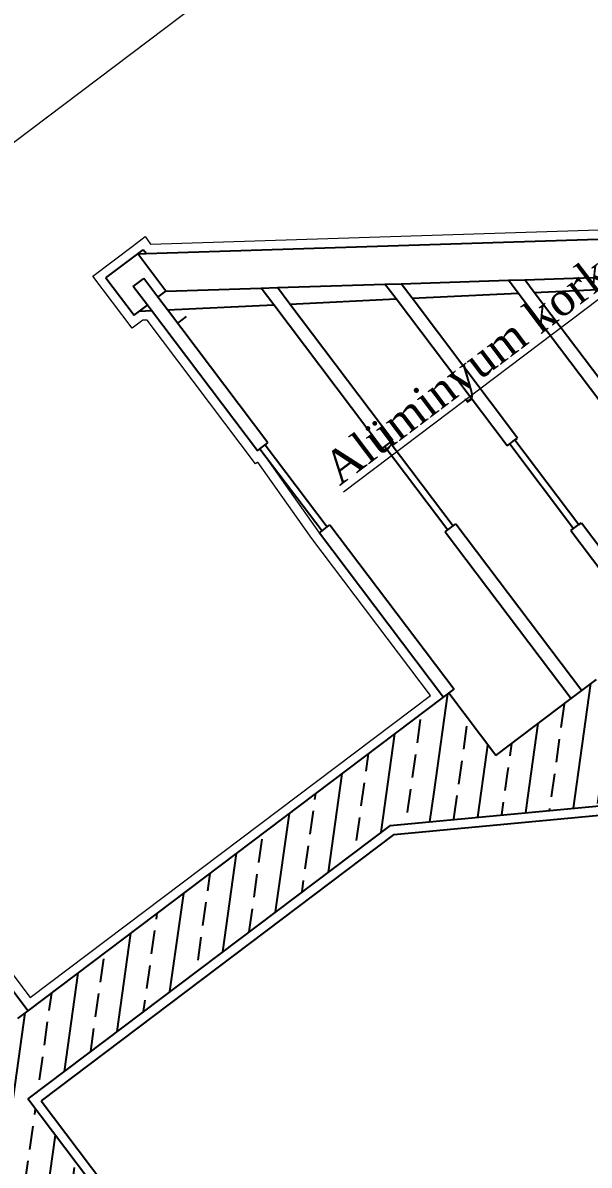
# Model space of a CAD drawing. Header units: millimetres. Extents: x 2232 to 85269, y -3593 to 5869.
# Drawn here: x 7742.2 to 7772.4, y -601.5 to -540.5 of the extents above; entities that cross this region are included whole.
import ezdxf

# ---------------------------------------------------------------- set-up
doc = ezdxf.new("R2010")
doc.units = ezdxf.units.MM
doc.linetypes.add('DOTX2', pattern=[0.5, 0, -0.5])
for name, color, linetype, lineweight in [('iz', 1, 'DOTX2', 20), ('sıva iç', 21, 'Continuous', 0), ('yazı', 11, 'Continuous', 20), ('ölçü iç', 170, 'Continuous', 9), ('ÖLÇÜ İÇ', 7, 'Continuous', 9)]:
    doc.layers.add(name, color=color, linetype=linetype, lineweight=lineweight)
doc.layers.add('Standart', color=7, linetype='Continuous')
doc.styles.get("Standard").update_dxf_attribs({"font": 'arial.ttf'})
doc.styles.add('Times roman', font='times.ttf')
doc.dimstyles.new('zulay iç ölçü', dxfattribs={"dimtxt": 10, "dimasz": 5, "dimexe": 0.18, "dimexo": 0, "dimgap": 2, "dimtad": 3, "dimdec": 0, "dimzin": 0, "dimdsep": 46, "dimtxsty": 'Standard', "dimblk": 'ARCHTICK', "dimcen": 0.09, "dimse1": 1, "dimse2": 1, "dimadec": 0, "dimazin": 0, "dimtfac": 1, "dimtdec": 0, "dimtix": 1, "dimtofl": 0, "dimtmove": 0, "dimatfit": 3, "dimldrblk": 'ARCHTICK', "dimfxl": 1, "dimtolj": 1, "dimtzin": 0, "dimarcsym": 0})
pattern_1 = [(45, (0, 0), (-7.07107, 7.07107), []), (45, (7.071, 0), (-7.07107, 7.07107), [5, -2.5])]

# ---------------------------------------------------------------- blocks, each defined once
blk = doc.blocks.new('IDE991Entity4325')
at = {"layer": 'Standart', "linetype": 'Continuous', "lineweight": -3}
h = blk.add_hatch(dxfattribs=at)
h.set_pattern_fill('ANSI33', color=171, scale=40, style=0)
h.set_pattern_definition(pattern_1)
h.paths.add_polyline_path([(785, 450), (760, 450), (760, 750), (785, 750)])
blk = doc.blocks.new('IDE991Entity4328')
at = {"layer": 'Standart', "linetype": 'Continuous', "lineweight": -3}
h = blk.add_hatch(dxfattribs=at)
h.set_pattern_fill('ANSI33', color=171, scale=40, style=0)
h.set_pattern_definition(pattern_1)
h.paths.add_polyline_path([(936, 566.67), (963, 566.67), (963, 550), (990, 550), (990, 533.33), (1017, 533.33), (1017, 516.67), (1044, 516.67), (1044, 500), (1071, 500), (1071, 483.33), (1098, 483.33), (1098, 466.67), (1125, 466.67), (1125, 435), (909, 568.33), (909, 583.33), (936, 583.33)])
blk = doc.blocks.new('IDE991Entity4329')
at = {"layer": 'Standart', "linetype": 'Continuous', "lineweight": -3}
h = blk.add_hatch(dxfattribs=at)
h.set_pattern_fill('ANSI33', color=171, scale=40, style=0)
h.set_pattern_definition(pattern_1)
h.paths.add_polyline_path([(909, 568.33), (882, 585), (909, 585)])
blk = doc.blocks.new('IDE991Entity4330')
at = {"layer": 'Standart', "linetype": 'Continuous', "lineweight": -3}
h = blk.add_hatch(dxfattribs=at)
h.set_pattern_fill('ANSI33', color=171, scale=40, style=0)
h.set_pattern_definition(pattern_1)
h.paths.add_polyline_path([(909, 585), (785, 585), (785, 600), (909, 600)])
blk = doc.blocks.new('IDE991Entity4676')
at = {"layer": 'Standart', "color": 159, "linetype": 'Continuous', "lineweight": -3}
blk.add_lwpolyline([(910.41, 698), (912.78, 698)], dxfattribs=at)
blk = doc.blocks.new('IDE991Entity4760')
at = {"layer": 'Standart', "color": 134, "linetype": 'Continuous', "lineweight": -3}
blk.add_lwpolyline([(972.39, 619), (972.39, 659.28)], dxfattribs=at)
blk = doc.blocks.new('IDE991Entity4764')
at = {"layer": 'Standart', "color": 134, "linetype": 'Continuous', "lineweight": -3}
blk.add_lwpolyline([(975.21, 619), (975.21, 657.34)], dxfattribs=at)
blk = doc.blocks.new('IDE991Entity4765')
at = {"layer": 'Standart', "color": 134, "linetype": 'Continuous', "lineweight": -3}
blk.add_lwpolyline([(950.79, 612), (950.79, 566.67)], dxfattribs=at)
blk = doc.blocks.new('IDE991Entity4766')
at = {"layer": 'Standart', "color": 134, "linetype": 'Continuous', "lineweight": -3}
blk.add_lwpolyline([(950.79, 612), (951.49, 612)], dxfattribs=at)
blk = doc.blocks.new('IDE991Entity4767')
at = {"layer": 'Standart', "color": 134, "linetype": 'Continuous', "lineweight": -3}
blk.add_lwpolyline([(951.49, 634.67), (951.49, 612)], dxfattribs=at)
blk = doc.blocks.new('IDE991Entity4768')
at = {"layer": 'Standart', "color": 134, "linetype": 'Continuous', "lineweight": -3}
blk.add_lwpolyline([(950.79, 634.67), (950.79, 674.03)], dxfattribs=at)
blk = doc.blocks.new('IDE991Entity4769')
at = {"layer": 'Standart', "color": 134, "linetype": 'Continuous', "lineweight": -3}
blk.add_lwpolyline([(950.79, 634.67), (951.49, 634.67)], dxfattribs=at)
blk = doc.blocks.new('IDE991Entity4770')
at = {"layer": 'Standart', "color": 134, "linetype": 'Continuous', "lineweight": -3}
blk.add_lwpolyline([(953.61, 612), (953.61, 566.67)], dxfattribs=at)
blk = doc.blocks.new('IDE991Entity4771')
at = {"layer": 'Standart', "color": 134, "linetype": 'Continuous', "lineweight": -3}
blk.add_lwpolyline([(952.91, 634.67), (952.91, 612)], dxfattribs=at)
blk = doc.blocks.new('IDE991Entity4772')
at = {"layer": 'Standart', "color": 134, "linetype": 'Continuous', "lineweight": -3}
blk.add_lwpolyline([(953.61, 634.67), (953.61, 672.1)], dxfattribs=at)
blk = doc.blocks.new('IDE991Entity4773')
at = {"layer": 'Standart', "color": 134, "linetype": 'Continuous', "lineweight": -3}
blk.add_lwpolyline([(929.19, 628), (929.19, 583.33)], dxfattribs=at)
blk = doc.blocks.new('IDE991Entity4774')
at = {"layer": 'Standart', "color": 134, "linetype": 'Continuous', "lineweight": -3}
blk.add_lwpolyline([(929.19, 628), (929.89, 628)], dxfattribs=at)
blk = doc.blocks.new('IDE991Entity4775')
at = {"layer": 'Standart', "color": 134, "linetype": 'Continuous', "lineweight": -3}
blk.add_lwpolyline([(929.89, 650.33), (929.89, 628)], dxfattribs=at)
blk = doc.blocks.new('IDE991Entity4776')
at = {"layer": 'Standart', "color": 134, "linetype": 'Continuous', "lineweight": -3}
blk.add_lwpolyline([(929.19, 650.33), (929.19, 688.79)], dxfattribs=at)
blk = doc.blocks.new('IDE991Entity4777')
at = {"layer": 'Standart', "color": 134, "linetype": 'Continuous', "lineweight": -3}
blk.add_lwpolyline([(929.19, 650.33), (929.89, 650.33)], dxfattribs=at)
blk = doc.blocks.new('IDE991Entity4778')
at = {"layer": 'Standart', "color": 134, "linetype": 'Continuous', "lineweight": -3}
blk.add_lwpolyline([(932.01, 628), (932.01, 583.33)], dxfattribs=at)
blk = doc.blocks.new('IDE991Entity4779')
at = {"layer": 'Standart', "color": 134, "linetype": 'Continuous', "lineweight": -3}
blk.add_lwpolyline([(931.31, 650.33), (931.31, 628)], dxfattribs=at)
blk = doc.blocks.new('IDE991Entity4780')
at = {"layer": 'Standart', "color": 134, "linetype": 'Continuous', "lineweight": -3}
blk.add_lwpolyline([(932.01, 650.33), (932.01, 686.86)], dxfattribs=at)
blk = doc.blocks.new('IDE991Entity4781')
at = {"layer": 'Standart', "color": 134, "linetype": 'Continuous', "lineweight": -3}
blk.add_lwpolyline([(907.59, 644), (907.59, 600)], dxfattribs=at)
blk = doc.blocks.new('IDE991Entity4782')
at = {"layer": 'Standart', "color": 134, "linetype": 'Continuous', "lineweight": -3}
blk.add_lwpolyline([(909, 600), (910.41, 600)], dxfattribs=at)
blk = doc.blocks.new('IDE991Entity4783')
at = {"layer": 'Standart', "color": 134, "linetype": 'Continuous', "lineweight": -3}
blk.add_lwpolyline([(907.59, 644), (908.29, 644)], dxfattribs=at)
blk = doc.blocks.new('IDE991Entity4784')
at = {"layer": 'Standart', "color": 134, "linetype": 'Continuous', "lineweight": -3}
blk.add_lwpolyline([(908.29, 666), (908.29, 644)], dxfattribs=at)
blk = doc.blocks.new('IDE991Entity4785')
at = {"layer": 'Standart', "color": 134, "linetype": 'Continuous', "lineweight": -3}
blk.add_lwpolyline([(907.59, 666), (907.59, 703.55)], dxfattribs=at)
blk = doc.blocks.new('IDE991Entity4786')
at = {"layer": 'Standart', "color": 134, "linetype": 'Continuous', "lineweight": -3}
blk.add_lwpolyline([(907.59, 666), (908.29, 666)], dxfattribs=at)
blk = doc.blocks.new('IDE991Entity4787')
at = {"layer": 'Standart', "color": 134, "linetype": 'Continuous', "lineweight": -3}
blk.add_lwpolyline([(907.59, 710), (910.41, 710)], dxfattribs=at)
blk = doc.blocks.new('IDE991Entity4788')
at = {"layer": 'Standart', "color": 134, "linetype": 'Continuous', "lineweight": -3}
blk.add_lwpolyline([(910.41, 644), (910.41, 600)], dxfattribs=at)
blk = doc.blocks.new('IDE991Entity4789')
at = {"layer": 'Standart', "color": 134, "linetype": 'Continuous', "lineweight": -3}
blk.add_lwpolyline([(909.71, 666), (909.71, 644)], dxfattribs=at)
blk = doc.blocks.new('IDE991Entity4790')
at = {"layer": 'Standart', "color": 134, "linetype": 'Continuous', "lineweight": -3}
blk.add_lwpolyline([(910.41, 666), (910.41, 701.62)], dxfattribs=at)
blk = doc.blocks.new('IDE991Entity4791')
at = {"layer": 'Standart', "color": 134, "linetype": 'Continuous', "lineweight": -3}
blk.add_lwpolyline([(910.41, 705), (910.41, 710)], dxfattribs=at)
blk = doc.blocks.new('IDE991Entity4792')
at = {"layer": 'Standart', "color": 134, "linetype": 'Continuous', "lineweight": -3}
blk.add_lwpolyline([(912.54, 705), (929.19, 693.24)], dxfattribs=at)
blk = doc.blocks.new('IDE991Entity4793')
at = {"layer": 'Standart', "color": 134, "linetype": 'Continuous', "lineweight": -3}
blk.add_lwpolyline([(912.54, 715), (914, 713.97)], dxfattribs=at)
blk = doc.blocks.new('IDE991Entity4794')
at = {"layer": 'Standart', "color": 134, "linetype": 'Continuous', "lineweight": -3}
blk.add_lwpolyline([(905.46, 705), (907.59, 703.55)], dxfattribs=at)
blk = doc.blocks.new('IDE991Entity4795')
at = {"layer": 'Standart', "color": 134, "linetype": 'Continuous', "lineweight": -3}
blk.add_lwpolyline([(910.41, 701.62), (929.19, 688.79)], dxfattribs=at)
blk = doc.blocks.new('IDE991Entity4796')
at = {"layer": 'Standart', "color": 134, "linetype": 'Continuous', "lineweight": -3}
blk.add_lwpolyline([(932.01, 686.86), (950.79, 674.03)], dxfattribs=at)
blk = doc.blocks.new('IDE991Entity4797')
at = {"layer": 'Standart', "color": 134, "linetype": 'Continuous', "lineweight": -3}
blk.add_lwpolyline([(953.61, 672.1), (972.39, 659.28)], dxfattribs=at)
blk = doc.blocks.new('IDE991Entity4798')
at = {"layer": 'Standart', "color": 134, "linetype": 'Continuous', "lineweight": -3}
blk.add_lwpolyline([(975.21, 657.34), (993.99, 644.52)], dxfattribs=at)
blk = doc.blocks.new('IDE991Entity4806')
at = {"layer": 'Standart', "color": 134, "linetype": 'Continuous', "lineweight": -3}
blk.add_lwpolyline([(912.54, 715), (914, 715)], dxfattribs=at)
blk = doc.blocks.new('IDE991Entity4807')
at = {"layer": 'Standart', "color": 134, "linetype": 'Continuous', "lineweight": -3}
blk.add_lwpolyline([(910.41, 705), (912.54, 705)], dxfattribs=at)
blk = doc.blocks.new('IDE991Entity4808')
at = {"layer": 'Standart', "color": 134, "linetype": 'Continuous', "lineweight": -3}
blk.add_lwpolyline([(912.54, 705), (912.54, 715)], dxfattribs=at)
blk = doc.blocks.new('IDE991Entity4809')
at = {"layer": 'Standart', "color": 134, "linetype": 'Continuous', "lineweight": -3}
blk.add_lwpolyline([(904, 715), (904, 705)], dxfattribs=at)
blk = doc.blocks.new('IDE991Entity4810')
at = {"layer": 'Standart', "color": 134, "linetype": 'Continuous', "lineweight": -3}
blk.add_lwpolyline([(904, 705), (905.46, 705)], dxfattribs=at)
blk = doc.blocks.new('IDE991Entity4811')
at = {"layer": 'Standart', "color": 134, "linetype": 'Continuous', "lineweight": -3}
blk.add_lwpolyline([(914, 713.97), (914, 715)], dxfattribs=at)
blk = doc.blocks.new('IDE991Entity4817')
at = {"layer": 'Standart', "color": 134, "linetype": 'Continuous', "lineweight": -3}
blk.add_lwpolyline([(796.41, 644), (796.41, 600)], dxfattribs=at)
blk = doc.blocks.new('IDE991Entity5394')
at = {"layer": 'Standart', "color": 159, "linetype": 'Continuous', "lineweight": -3}
blk.add_lwpolyline([(760, 450), (760, 735)], dxfattribs=at)
blk = doc.blocks.new('IDE991Entity5395')
at = {"layer": 'Standart', "color": 159, "linetype": 'Continuous', "lineweight": -3}
blk.add_lwpolyline([(785, 241.29), (785, 585)], dxfattribs=at)
blk = doc.blocks.new('IDE991Entity5421')
at = {"layer": 'Standart', "color": 159, "linetype": 'Continuous', "lineweight": -3}
blk.add_lwpolyline([(882, 585), (1125, 435)], dxfattribs=at)
blk = doc.blocks.new('IDE991Entity5423')
at = {"layer": 'Standart', "color": 159, "linetype": 'Continuous', "lineweight": -3}
blk.add_lwpolyline([(909, 583.33), (929.19, 583.33)], dxfattribs=at)
blk = doc.blocks.new('IDE991Entity5424')
at = {"layer": 'Standart', "color": 159, "linetype": 'Continuous', "lineweight": -3}
blk.add_lwpolyline([(909, 583.33), (909, 600)], dxfattribs=at)
blk = doc.blocks.new('IDE991Entity5598')
at = {"layer": 'Standart', "color": 159, "linetype": 'Continuous', "lineweight": -3}
blk.add_lwpolyline([(882, 585), (785, 585)], dxfattribs=at)
blk = doc.blocks.new('IDE991Entity5863')
at = {"layer": 'Standart', "color": 11, "linetype": 'Continuous', "lineweight": -3}
blk.add_lwpolyline([(881.43, 583), (1015, 500.55)], dxfattribs=at)
blk = doc.blocks.new('IDE991Entity5864')
at = {"layer": 'Standart', "color": 11, "linetype": 'Continuous', "lineweight": -3}
blk.add_lwpolyline([(881.43, 583), (787, 583)], dxfattribs=at)
blk = doc.blocks.new('IDE991Entity5865')
at = {"layer": 'Standart', "color": 11, "linetype": 'Continuous', "lineweight": -3}
blk.add_lwpolyline([(787, 583), (787, 450)], dxfattribs=at)
blk = doc.blocks.new('IDE991Entity6176')
at = {"layer": 'Standart', "color": 134, "linetype": 'Continuous', "lineweight": -3}
blk.add_lwpolyline([(972.39, 659.28), (972.39, 662.75)], dxfattribs=at)
blk = doc.blocks.new('IDE991Entity6179')
at = {"layer": 'Standart', "color": 134, "linetype": 'Continuous', "lineweight": -3}
blk.add_lwpolyline([(975.21, 657.34), (975.21, 660.75)], dxfattribs=at)
blk = doc.blocks.new('IDE991Entity6180')
at = {"layer": 'Standart', "color": 134, "linetype": 'Continuous', "lineweight": -3}
blk.add_lwpolyline([(951.49, 612), (952.91, 612)], dxfattribs=at)
blk = doc.blocks.new('IDE991Entity6181')
at = {"layer": 'Standart', "color": 134, "linetype": 'Continuous', "lineweight": -3}
blk.add_lwpolyline([(952.91, 612), (953.61, 612)], dxfattribs=at)
blk = doc.blocks.new('IDE991Entity6182')
at = {"layer": 'Standart', "color": 134, "linetype": 'Continuous', "lineweight": -3}
blk.add_lwpolyline([(950.79, 674.03), (950.79, 678)], dxfattribs=at)
blk = doc.blocks.new('IDE991Entity6183')
at = {"layer": 'Standart', "color": 134, "linetype": 'Continuous', "lineweight": -3}
blk.add_lwpolyline([(951.49, 634.67), (952.91, 634.67)], dxfattribs=at)
blk = doc.blocks.new('IDE991Entity6184')
at = {"layer": 'Standart', "color": 134, "linetype": 'Continuous', "lineweight": -3}
blk.add_lwpolyline([(952.91, 634.67), (953.61, 634.67)], dxfattribs=at)
blk = doc.blocks.new('IDE991Entity6185')
at = {"layer": 'Standart', "color": 134, "linetype": 'Continuous', "lineweight": -3}
blk.add_lwpolyline([(953.61, 672.1), (953.61, 676)], dxfattribs=at)
blk = doc.blocks.new('IDE991Entity6186')
at = {"layer": 'Standart', "color": 134, "linetype": 'Continuous', "lineweight": -3}
blk.add_lwpolyline([(929.89, 628), (931.31, 628)], dxfattribs=at)
blk = doc.blocks.new('IDE991Entity6187')
at = {"layer": 'Standart', "color": 134, "linetype": 'Continuous', "lineweight": -3}
blk.add_lwpolyline([(931.31, 628), (932.01, 628)], dxfattribs=at)
blk = doc.blocks.new('IDE991Entity6188')
at = {"layer": 'Standart', "color": 134, "linetype": 'Continuous', "lineweight": -3}
blk.add_lwpolyline([(929.19, 688.79), (929.19, 693.24)], dxfattribs=at)
blk = doc.blocks.new('IDE991Entity6189')
at = {"layer": 'Standart', "color": 134, "linetype": 'Continuous', "lineweight": -3}
blk.add_lwpolyline([(929.89, 650.33), (931.31, 650.33)], dxfattribs=at)
blk = doc.blocks.new('IDE991Entity6190')
at = {"layer": 'Standart', "color": 134, "linetype": 'Continuous', "lineweight": -3}
blk.add_lwpolyline([(931.31, 650.33), (932.01, 650.33)], dxfattribs=at)
blk = doc.blocks.new('IDE991Entity6191')
at = {"layer": 'Standart', "color": 134, "linetype": 'Continuous', "lineweight": -3}
blk.add_lwpolyline([(932.01, 686.86), (932.01, 691.25)], dxfattribs=at)
blk = doc.blocks.new('IDE991Entity6192')
at = {"layer": 'Standart', "color": 134, "linetype": 'Continuous', "lineweight": -3}
blk.add_lwpolyline([(908.29, 644), (909.71, 644)], dxfattribs=at)
blk = doc.blocks.new('IDE991Entity6193')
at = {"layer": 'Standart', "color": 134, "linetype": 'Continuous', "lineweight": -3}
blk.add_lwpolyline([(909.71, 644), (910.41, 644)], dxfattribs=at)
blk = doc.blocks.new('IDE991Entity6194')
at = {"layer": 'Standart', "color": 134, "linetype": 'Continuous', "lineweight": -3}
blk.add_lwpolyline([(907.59, 703.55), (907.59, 705)], dxfattribs=at)
blk = doc.blocks.new('IDE991Entity6195')
at = {"layer": 'Standart', "color": 134, "linetype": 'Continuous', "lineweight": -3}
blk.add_lwpolyline([(907.59, 705), (907.59, 710)], dxfattribs=at)
blk = doc.blocks.new('IDE991Entity6196')
at = {"layer": 'Standart', "color": 134, "linetype": 'Continuous', "lineweight": -3}
blk.add_lwpolyline([(908.29, 666), (909.71, 666)], dxfattribs=at)
blk = doc.blocks.new('IDE991Entity6197')
at = {"layer": 'Standart', "color": 134, "linetype": 'Continuous', "lineweight": -3}
blk.add_lwpolyline([(909.71, 666), (910.41, 666)], dxfattribs=at)
blk = doc.blocks.new('IDE991Entity6198')
at = {"layer": 'Standart', "color": 134, "linetype": 'Continuous', "lineweight": -3}
blk.add_lwpolyline([(910.41, 701.62), (910.41, 705)], dxfattribs=at)
blk = doc.blocks.new('IDE991Entity6199')
at = {"layer": 'Standart', "color": 134, "linetype": 'Continuous', "lineweight": -3}
blk.add_lwpolyline([(929.19, 693.24), (932.01, 691.25)], dxfattribs=at)
blk = doc.blocks.new('IDE991Entity6200')
at = {"layer": 'Standart', "color": 134, "linetype": 'Continuous', "lineweight": -3}
blk.add_lwpolyline([(932.01, 691.25), (950.79, 678)], dxfattribs=at)
blk = doc.blocks.new('IDE991Entity6201')
at = {"layer": 'Standart', "color": 134, "linetype": 'Continuous', "lineweight": -3}
blk.add_lwpolyline([(950.79, 678), (953.61, 676)], dxfattribs=at)
blk = doc.blocks.new('IDE991Entity6202')
at = {"layer": 'Standart', "color": 134, "linetype": 'Continuous', "lineweight": -3}
blk.add_lwpolyline([(953.61, 676), (972.39, 662.75)], dxfattribs=at)
blk = doc.blocks.new('IDE991Entity6203')
at = {"layer": 'Standart', "color": 134, "linetype": 'Continuous', "lineweight": -3}
blk.add_lwpolyline([(972.39, 662.75), (975.21, 660.75)], dxfattribs=at)
blk = doc.blocks.new('IDE991Entity6204')
at = {"layer": 'Standart', "color": 134, "linetype": 'Continuous', "lineweight": -3}
blk.add_lwpolyline([(975.21, 660.75), (993.99, 647.5)], dxfattribs=at)
blk = doc.blocks.new('IDE991Entity6219')
at = {"layer": 'Standart', "color": 134, "linetype": 'Continuous', "lineweight": -3}
blk.add_lwpolyline([(914, 713.97), (1015, 642.66)], dxfattribs=at)
blk = doc.blocks.new('IDE991Entity6224')
at = {"layer": 'Standart', "color": 134, "linetype": 'Continuous', "lineweight": -3}
blk.add_lwpolyline([(904, 715), (912.54, 715)], dxfattribs=at)
blk = doc.blocks.new('IDE991Entity6225')
at = {"layer": 'Standart', "color": 134, "linetype": 'Continuous', "lineweight": -3}
blk.add_lwpolyline([(905.46, 705), (907.59, 705)], dxfattribs=at)
blk = doc.blocks.new('IDE991Entity6613')
at = {"layer": 'Standart', "color": 159, "linetype": 'Continuous', "lineweight": -3}
blk.add_lwpolyline([(929.19, 583.33), (932.01, 583.33)], dxfattribs=at)
blk = doc.blocks.new('IDE991Entity6614')
at = {"layer": 'Standart', "color": 159, "linetype": 'Continuous', "lineweight": -3}
blk.add_lwpolyline([(932.01, 583.33), (936, 583.33)], dxfattribs=at)
blk = doc.blocks.new('IDE991Entity6616')
at = {"layer": 'Standart', "color": 159, "linetype": 'Continuous', "lineweight": -3}
blk.add_lwpolyline([(793.59, 600), (796.41, 600)], dxfattribs=at)
blk = doc.blocks.new('IDE991Entity6617')
at = {"layer": 'Standart', "color": 159, "linetype": 'Continuous', "lineweight": -3}
blk.add_lwpolyline([(796.41, 600), (907.59, 600)], dxfattribs=at)
blk = doc.blocks.new('IDE991Entity6618')
at = {"layer": 'Standart', "color": 159, "linetype": 'Continuous', "lineweight": -3}
blk.add_lwpolyline([(907.59, 600), (909, 600)], dxfattribs=at)
blk = doc.blocks.new('TRRTYT')
at = {"layer": 'Standart'}
for name in ['IDE991Entity4325', 'IDE991Entity5394', 'IDE991Entity4809', 'IDE991Entity6224', 'IDE991Entity4793', 'IDE991Entity4806', 'IDE991Entity4808', 'IDE991Entity4811', 'IDE991Entity6219', 'IDE991Entity4787', 'IDE991Entity6195', 'IDE991Entity4791', 'IDE991Entity4810', 'IDE991Entity4794', 'IDE991Entity6225', 'IDE991Entity6194', 'IDE991Entity4807', 'IDE991Entity6198', 'IDE991Entity4792', 'IDE991Entity4785', 'IDE991Entity4790', 'IDE991Entity4795', 'IDE991Entity4676', 'IDE991Entity6188', 'IDE991Entity6199', 'IDE991Entity6191', 'IDE991Entity6200', 'IDE991Entity4776', 'IDE991Entity4780', 'IDE991Entity4796', 'IDE991Entity6182', 'IDE991Entity6201', 'IDE991Entity6185', 'IDE991Entity6202', 'IDE991Entity4768', 'IDE991Entity4772', 'IDE991Entity4797', 'IDE991Entity4786', 'IDE991Entity4784', 'IDE991Entity6196', 'IDE991Entity4789', 'IDE991Entity6197', 'IDE991Entity6176', 'IDE991Entity6203', 'IDE991Entity6179', 'IDE991Entity6204', 'IDE991Entity4760', 'IDE991Entity4764', 'IDE991Entity4798', 'IDE991Entity4777', 'IDE991Entity4775', 'IDE991Entity6189', 'IDE991Entity4779', 'IDE991Entity6190', 'IDE991Entity4817', 'IDE991Entity4781', 'IDE991Entity4783', 'IDE991Entity6192', 'IDE991Entity6193', 'IDE991Entity4788', 'IDE991Entity4769', 'IDE991Entity4767', 'IDE991Entity6183', 'IDE991Entity4771', 'IDE991Entity6184', 'IDE991Entity4773', 'IDE991Entity4774', 'IDE991Entity6186', 'IDE991Entity6187', 'IDE991Entity4778', 'IDE991Entity4765', 'IDE991Entity4766', 'IDE991Entity6180', 'IDE991Entity6181', 'IDE991Entity4770', 'IDE991Entity4330', 'IDE991Entity6616', 'IDE991Entity6617', 'IDE991Entity6618', 'IDE991Entity4782', 'IDE991Entity5424', 'IDE991Entity5395', 'IDE991Entity5598', 'IDE991Entity5864', 'IDE991Entity5865', 'IDE991Entity5863', 'IDE991Entity4329', 'IDE991Entity5421', 'IDE991Entity4328', 'IDE991Entity5423', 'IDE991Entity6613', 'IDE991Entity6614']:
    blk.add_blockref(name, (1034515.63, -397430.95), dxfattribs=at)
blk = doc.blocks.new('_ArchTick')
at = {"color": 0, "linetype": 'ByBlock', "const_width": 0.15}
blk.add_lwpolyline([(-0.5, -0.5), (0.5, 0.5)], dxfattribs=at)
blk = doc.blocks.new('*D2449')
at = {"layer": 'Defpoints', "color": 0, "transparency": 16777216}
for p in [(661177.16, -127128.54), (661187, -127378.54), (661204.5, -127378.54)]:
    blk.add_point(p, dxfattribs=at)
at = {"layer": 'ÖLÇÜ İÇ', "color": 0, "lineweight": -2, "transparency": 16777216}
blk.add_line((661204.5, -127128.54), (661204.5, -127378.54), dxfattribs=at)
at = {"layer": 'ÖLÇÜ İÇ', "color": 0, "lineweight": -2, "transparency": 16777216, "xscale": 5, "yscale": 5, "zscale": 5}
for p, rotation in [((661204.5, -127128.54), 90), ((661204.5, -127378.54), 270)]:
    blk.add_blockref('_ArchTick', p, dxfattribs=dict(at, rotation=rotation))
at = {"layer": 'ÖLÇÜ İÇ', "color": 0, "transparency": 16777216, "insert": (661197.5, -127253.54), "char_height": 10, "attachment_point": 5, "rotation": 90}
blk.add_mtext('\\A1;250', dxfattribs=at)
blk = doc.blocks.new('DFGFDGHN')
at = {"layer": 'ÖLÇÜ İÇ'}
dim = blk.add_linear_dim(base=(661204.5, -127378.54), p1=(661177.16, -127128.54), p2=(661187, -127378.54), angle=90, dimstyle='zulay iç ölçü', dxfattribs=at)
dim.commit()
dim.dimension.update_dxf_attribs({"geometry": '*D2449', "text_midpoint": (661197.5, -127253.54)})
blk = doc.blocks.new('GHGFHGF')
at = {"layer": 'iz', "ltscale": 50}
blk.add_line((1293379.78, -409689.54), (1295709.78, -409689.54), dxfattribs=at)
at = {"layer": 'sıva iç'}
for points in [[(1294504.78, -409689.54), (1294164.78, -409689.54)], [(1294176.19, -409795.54), (1294176.19, -409839.54), (1294287.36, -409839.54), (1294287.36, -409795.54), (1294288.07, -409773.54), (1294287.36, -409773.54), (1294287.36, -409735.99), (1294285.24, -409734.54), (1294283.78, -409734.54), (1294283.78, -409724.54), (1294292.31, -409724.54), (1294293.78, -409724.54), (1294293.78, -409725.58), (1294394.78, -409796.88), (1294469.78, -409849.83), (1294504.78, -409874.54)], [(1294178.19, -409793.54), (1294178.19, -409837.54), (1294285.36, -409837.54), (1294285.36, -409795.51), (1294286, -409775.54), (1294285.36, -409775.54), (1294285.36, -409737.05), (1294284.62, -409736.54), (1294281.78, -409736.54), (1294281.78, -409722.54), (1294292.31, -409722.54), (1294295.78, -409722.54), (1294295.78, -409724.54), (1294395.93, -409795.25), (1294470.93, -409848.2), (1294506.78, -409873.51)]]:
    blk.add_lwpolyline(points, dxfattribs=at)
blk.add_blockref('TRRTYT', (258864.14, -13008.59), dxfattribs=at)
at = {"layer": 'ölçü iç', "lineweight": 30}
blk.add_blockref('DFGFDGHN', (632871.63, -282611), dxfattribs=at)
at = {"layer": 'yazı', "style": 'Times roman'}
blk.add_text('%%UAlüminyum korkuluk h:110 cm', height=6.9967, dxfattribs=at).set_placement((1294296.78, -409790.21))
blk = doc.blocks.new('GGGGG')
at = {"layer": 'sıva iç', "rotation": 37.05267661197626}
blk.add_blockref('GHGFHGF', (-134899.13, -889310.84), dxfattribs=at)

msp = doc.modelspace()

# ---------------------------------------------------------------- block references
at = {"layer": 'ÖLÇÜ İÇ', "xscale": 0.25, "yscale": 0.25, "zscale": 0.25}
msp.add_blockref('GGGGG', (-278484.475, 108554.699), dxfattribs=at)

doc.saveas('drawing.dxf')
